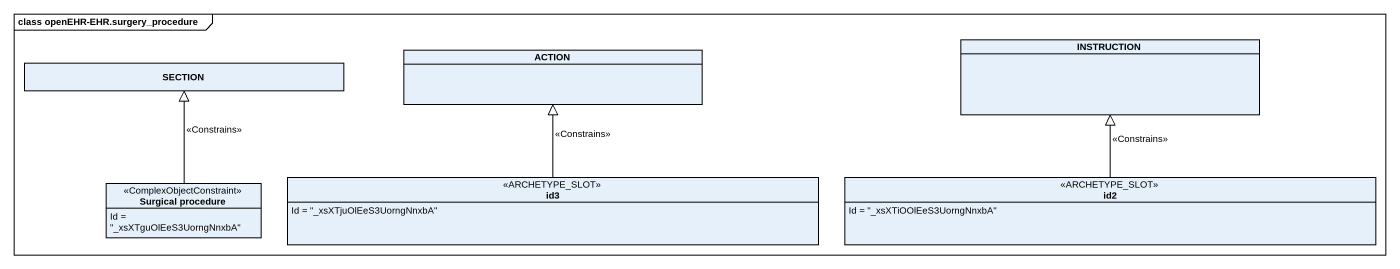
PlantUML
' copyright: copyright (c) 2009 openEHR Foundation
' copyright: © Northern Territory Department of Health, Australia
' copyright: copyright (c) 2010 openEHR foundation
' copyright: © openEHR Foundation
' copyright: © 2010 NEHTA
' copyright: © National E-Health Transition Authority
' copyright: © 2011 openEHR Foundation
@startuml
mainframe class openEHR-EHR.surgery_procedure
hide circle
hide empty members
class INSTRUCTION
class SECTION
class "ACTION" as ACTION_
class "Surgical procedure" as Surgical_procedure <<ComplexObjectConstraint>> {
  Id = "_xsXTguOlEeS3UorngNnxbA"
}
class id3 <<ARCHETYPE_SLOT>> {
  Id = "_xsXTjuOlEeS3UorngNnxbA"
}
class id2 <<ARCHETYPE_SLOT>> {
  Id = "_xsXTiOOlEeS3UorngNnxbA"
}
Surgical_procedure -up-|> SECTION : <<Constrains>>
id3 -up-|> ACTION_ : <<Constrains>>
id2 -up-|> INSTRUCTION : <<Constrains>>
@enduml
